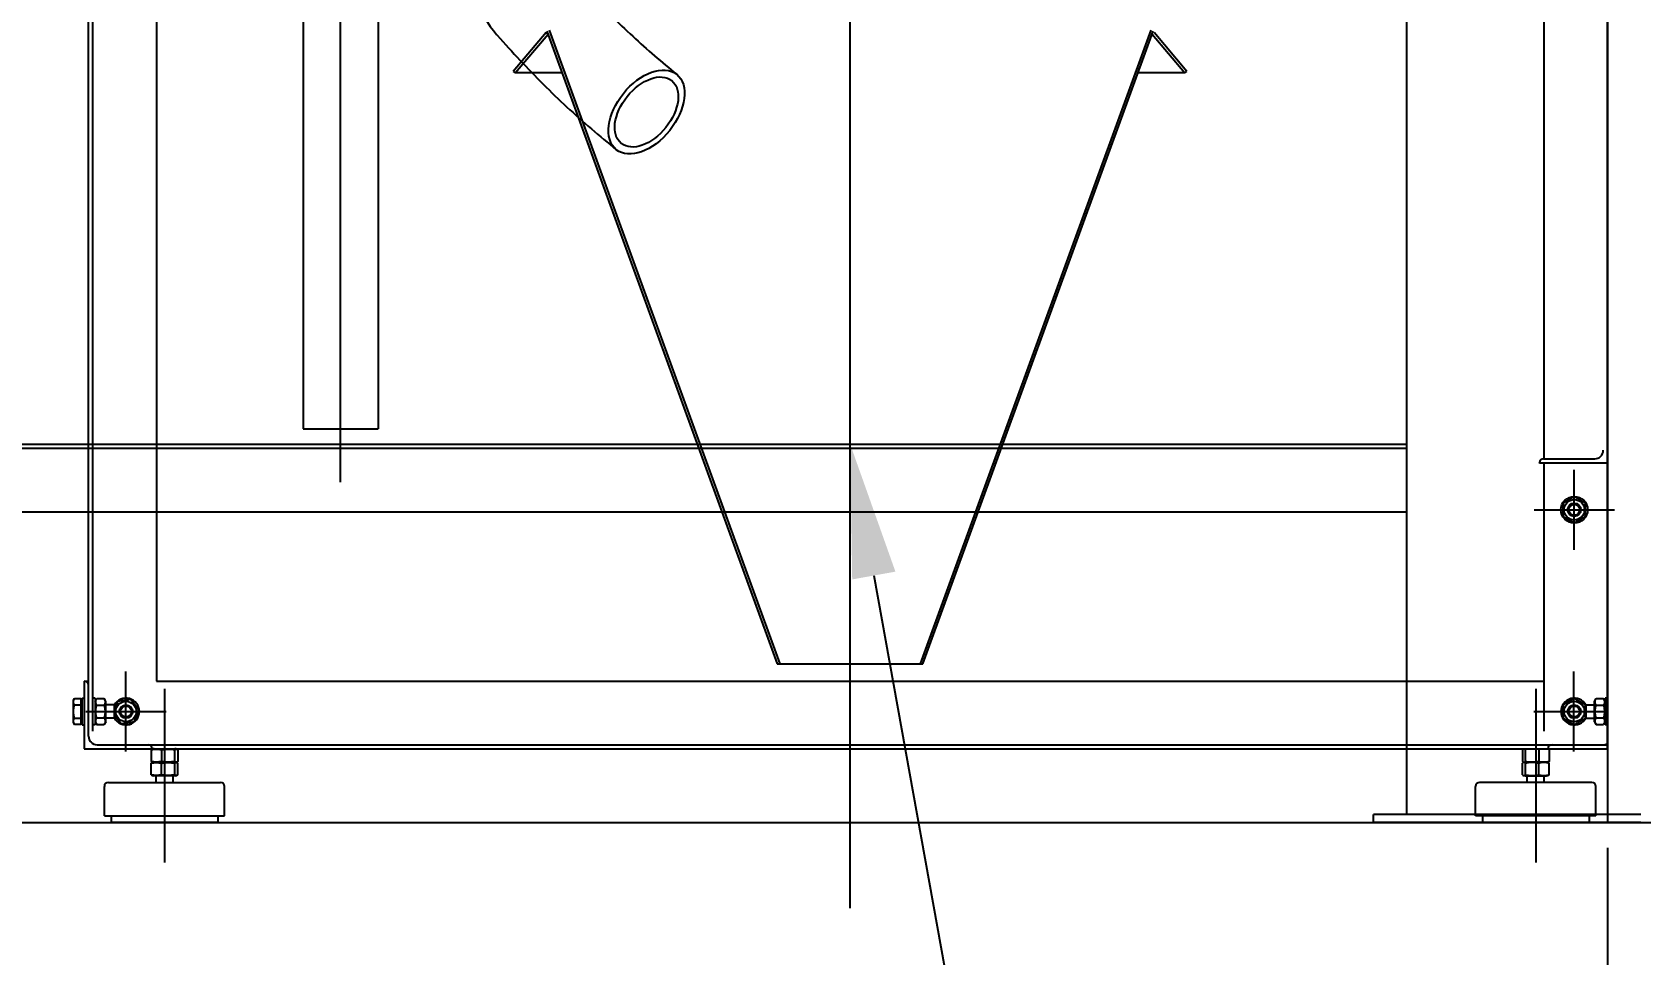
# Model space of a CAD drawing. Extents: x 0 to 21025, y 0 to 14850.
# Drawn here: x 3811 to 5015, y 9968 to 10659 of the extents above; entities that cross this region are included whole.
import ezdxf
from ezdxf import colors
from ezdxf.entities.mleader import LeaderData, LeaderLine
from ezdxf.math import Vec2, Vec3

# ---------------------------------------------------------------- set-up
doc = ezdxf.new("R2010")
doc.units = 0
doc.header["$LTSCALE"] = 200
doc.header["$MEASUREMENT"] = 0
doc.header["$PDMODE"] = 35
doc.header["$PDSIZE"] = 5
doc.linetypes.add('CENTER', pattern=[2, 1.25, -0.25, 0.25, -0.25])
for name, color, linetype in [('DIM', 1, 'Continuous'), ('FRL2', 2, 'Continuous'), ('M3', 3, 'Continuous'), ('M4', 4, 'Continuous'), ('M5', 5, 'Continuous'), ('MC1', 8, 'CENTER')]:
    doc.layers.add(name, color=color, linetype=linetype)
doc.styles.add('ROMANS', font='romans.shx')
doc.dimstyles.new('CEMI-1. 25', dxfattribs={"dimscale": 25, "dimtxt": 2.5, "dimasz": 2.5, "dimexe": 1, "dimexo": 1, "dimtad": 1, "dimdec": 0, "dimtxsty": 'ROMANS', "dimcen": 0, "dimclrd": 1, "dimclre": 1, "dimclrt": 3, "dimadec": 0, "dimazin": 2, "dimtfac": 1, "dimtdec": 0, "dimtmove": 0, "dimatfit": 3, "dimfxl": 1.25, "dimlwd": -1, "dimlwe": -1, "dimarcsym": 1})

# ---------------------------------------------------------------- blocks, each defined once
blk = doc.blocks.new('*D47')
at = {"layer": 'Defpoints', "color": 0, "transparency": 16777216}
for p in [(2730.2, 10067.1), (5840.2, 10067.1), (5840.2, 9024)]:
    blk.add_point(p, dxfattribs=at)
at = {"layer": 'DIM', "color": 1, "transparency": 16777216}
for p, q in [((2730.2, 10042.1), (2730.2, 8999)), ((5840.2, 10042.1), (5840.2, 8999)), ((2792.7, 9024), (5777.7, 9024))]:
    blk.add_line(p, q, dxfattribs=at)
for points in [[(2792.7, 9034.4), (2792.7, 9013.6), (2730.2, 9024)], [(5777.7, 9034.4), (5777.7, 9013.6), (5840.2, 9024)]]:
    blk.add_solid(points, dxfattribs=at)
at = {"layer": 'DIM', "color": 3, "transparency": 16777216, "insert": (4285.2, 9070.9), "char_height": 62.5, "attachment_point": 5, "style": 'ROMANS'}
blk.add_mtext('3110', dxfattribs=at)
blk = doc.blocks.new('ghhfhf')
at = {"layer": 'M3'}
for p, q in [((-10977.5, -20166.7), (-10977.5, -18714.7)), ((-12114.3, -20157.2), (-12114.3, -18956.7)), ((-12111.1, -20153.5), (-12111.1, -18956.7)), ((-12063.5, -19565.6), (-12063.5, -20115.9)), ((-11953.8, -19565.6), (-11953.8, -19927.1)), ((-11897.6, -19565.6), (-11897.6, -19927.1)), ((-11025.1, -19565.6), (-11025.1, -19949.5)), ((-11771.9, -19630.4), (-11796.4, -19659.6)), ((-11794.9, -19660.8), (-11770.4, -19631.7)), ((-11770.4, -19631.7), (-11771.9, -19630.4)), ((-11770.9, -19630.4), (-11771.9, -19630.4)), ((-11771.2, -19629.5), (-11598.8, -20103.1)), ((-11596.7, -20103.1), (-11769.3, -19628.8)), ((-11319.3, -19628.8), (-11491.9, -20103.1)), ((-11489.8, -20103.1), (-11317.4, -19629.5)), ((-11318.2, -19631.7), (-11293.7, -19660.8)), ((-11292.2, -19659.6), (-11316.7, -19630.4)), ((-11796.4, -19659.6), (-11794.9, -19660.8)), ((-11759.8, -19660.8), (-11794.9, -19660.8)), ((-11293.7, -19660.8), (-11328.8, -19660.8)), ((-11293.7, -19660.8), (-11292.2, -19659.6)), ((-11953.8, -19927.1), (-11897.6, -19927.1)), ((-11025.2, -19949.5), (-10987, -19949.5)), ((-11028.3, -19952.7), (-11028.3, -19952.6)), ((-10977.5, -19952.7), (-11028.3, -19952.7)), ((-11025.1, -19952.7), (-11025.1, -20153.5)), ((-10977.6, -20056.9), (-10977.5, -20056.9)), ((-11598.8, -20103.1), (-11489.8, -20103.1)), ((-12117.5, -20115.9), (-12114.3, -20115.9)), ((-12117.5, -20115.9), (-12117.5, -20166.7)), ((-12063.5, -20115.9), (-11025.1, -20115.9)), ((-12125.6, -20130.2), (-12124.8, -20128.9)), ((-12125.6, -20147.2), (-12125.6, -20130.2)), ((-12124.8, -20128.9), (-12119.8, -20128.9)), ((-12119.8, -20148.5), (-12119.8, -20128.9)), ((-12119.2, -20131), (-12119.8, -20131)), ((-12119.2, -20148.7), (-12119.2, -20128.7)), ((-12119.2, -20128.7), (-12117.5, -20128.7)), ((-12109.4, -20128.7), (-12111.1, -20128.7)), ((-12109.4, -20128.7), (-12109.4, -20148.7)), ((-12109.4, -20131.1), (-12108.2, -20128.9)), ((-12108.2, -20128.9), (-12102.7, -20128.9)), ((-12101.4, -20131.1), (-12102.7, -20128.9)), ((-12101.4, -20146.4), (-12101.4, -20131.1)), ((-10987.2, -20131.1), (-10985.9, -20128.9)), ((-10987.2, -20146.4), (-10987.2, -20131.1)), ((-10985.9, -20128.9), (-10980.4, -20128.9)), ((-10979.2, -20131.1), (-10980.4, -20128.9)), ((-10979.2, -20128.7), (-10979.2, -20148.7)), ((-10977.5, -20128.7), (-10979.2, -20128.7)), ((-12124.8, -20133.8), (-12119.8, -20133.8)), ((-12124.8, -20143.6), (-12119.8, -20143.6)), ((-12108.2, -20133.9), (-12102.7, -20133.9)), ((-12108.2, -20143.5), (-12102.7, -20143.5)), ((-12095.1, -20133.7), (-12101.4, -20133.7)), ((-12095.1, -20143.7), (-12101.4, -20143.7)), ((-12095.1, -20133.7), (-12095.1, -20143.7)), ((-12094.2, -20134.6), (-12095.1, -20133.7)), ((-12094.2, -20142.8), (-12095.1, -20143.7)), ((-12094.2, -20134.6), (-12094.2, -20142.8)), ((-10994.4, -20134.6), (-10993.5, -20133.7)), ((-10994.4, -20142.8), (-10994.4, -20134.6)), ((-10994.4, -20142.8), (-10993.5, -20143.7)), ((-10993.5, -20143.7), (-10993.5, -20133.7)), ((-10993.5, -20133.7), (-10987.2, -20133.7)), ((-10993.5, -20143.7), (-10987.2, -20143.7)), ((-10985.9, -20133.9), (-10980.4, -20133.9)), ((-10985.9, -20143.5), (-10980.4, -20143.5)), ((-12125.6, -20147.2), (-12124.8, -20148.5)), ((-12119.8, -20148.5), (-12124.8, -20148.5)), ((-12119.2, -20146.4), (-12119.8, -20146.4)), ((-12119.2, -20148.7), (-12117.5, -20148.7)), ((-12109.4, -20148.7), (-12111.1, -20148.7)), ((-12109.4, -20146.4), (-12108.2, -20148.5)), ((-12108.2, -20148.5), (-12102.7, -20148.5)), ((-12101.4, -20146.4), (-12102.7, -20148.5)), ((-12101.5, -20146.8), (-12101.5, -20146.4)), ((-10987.2, -20146.4), (-10985.9, -20148.5)), ((-10985.9, -20148.5), (-10980.4, -20148.5)), ((-10979.2, -20146.4), (-10980.4, -20148.5)), ((-10977.5, -20148.7), (-10979.2, -20148.7)), ((-12117.5, -20166.7), (-10977.5, -20166.7)), ((-12108, -20163.5), (-10977.5, -20163.5)), ((-12067.4, -20167.4), (-12067.4, -20176.1)), ((-12067.1, -20167.1), (-12066.5, -20167.1)), ((-12066.7, -20166.6), (-12066.7, -20166.7)), ((-12060.6, -20167.1), (-12058.6, -20167.1)), ((-12059.7, -20167.4), (-12059.7, -20176.1)), ((-12050.9, -20167.1), (-12049.5, -20167.1)), ((-12049.8, -20176.1), (-12049.8, -20167.4)), ((-12047.6, -20167.4), (-12047.6, -20176.1)), ((-11041, -20167.4), (-11041, -20176.1)), ((-11038.8, -20176.1), (-11038.8, -20167.4)), ((-11028.9, -20167.4), (-11028.9, -20176.1)), ((-11021.9, -20166.7), (-11021.9, -20166.6)), ((-11021.2, -20167.4), (-11021.2, -20176.1)), ((-12067.4, -20186.1), (-12067.4, -20177.4)), ((-12067.1, -20176.3), (-12066.5, -20176.3)), ((-12066.5, -20177.1), (-12067.1, -20177.1)), ((-12065.3, -20176.7), (-12049.7, -20176.7)), ((-12060.6, -20176.3), (-12058.6, -20176.3)), ((-12058.6, -20177.1), (-12060.6, -20177.1)), ((-12059.7, -20186.1), (-12059.7, -20177.4)), ((-12050.9, -20176.3), (-12049.5, -20176.3)), ((-12049.5, -20177.1), (-12050.9, -20177.1)), ((-12049.8, -20186.1), (-12049.8, -20177.4)), ((-12047.6, -20186.1), (-12047.6, -20177.4)), ((-11041, -20186.1), (-11041, -20177.4)), ((-11037.7, -20176.3), (-11039.1, -20176.3)), ((-11039.1, -20177.1), (-11037.7, -20177.1)), ((-11023.3, -20176.7), (-11038.9, -20176.7)), ((-11038.8, -20186.1), (-11038.8, -20177.4)), ((-11028.1, -20176.3), (-11030.1, -20176.3)), ((-11030.1, -20177.1), (-11028.1, -20177.1)), ((-11028.9, -20186.1), (-11028.9, -20177.4)), ((-11021.5, -20176.3), (-11022.1, -20176.3)), ((-11022.1, -20177.1), (-11021.5, -20177.1)), ((-11021.2, -20186.1), (-11021.2, -20177.4)), ((-12099.5, -20191.7), (-12015.5, -20191.7)), ((-12066.5, -20186.3), (-12067.1, -20186.3)), ((-12049.7, -20186.7), (-12065.3, -20186.7)), ((-12063.8, -20191.7), (-12063.8, -20186.7)), ((-12058.6, -20186.3), (-12060.6, -20186.3)), ((-12051.1, -20191.7), (-12051.1, -20186.7)), ((-12049.5, -20186.3), (-12050.9, -20186.3)), ((-10989.1, -20191.7), (-11073.1, -20191.7)), ((-11039.1, -20186.3), (-11037.7, -20186.3)), ((-11038.9, -20186.7), (-11023.3, -20186.7)), ((-11037.5, -20191.7), (-11037.5, -20186.7)), ((-11030.1, -20186.3), (-11028.1, -20186.3)), ((-11024.8, -20191.7), (-11024.8, -20186.7)), ((-11022.1, -20186.3), (-11021.5, -20186.3)), ((-12102.5, -20216.7), (-12102.5, -20194.7)), ((-12012.5, -20216.7), (-12012.5, -20194.7)), ((-11076.1, -20216.7), (-11076.1, -20194.7)), ((-10986.1, -20216.7), (-10986.1, -20194.7)), ((-12102.5, -20216.7), (-12012.5, -20216.7)), ((-12097.5, -20216.7), (-12097.5, -20221.7)), ((-12017.5, -20221.7), (-12097.5, -20221.7)), ((-12017.5, -20216.7), (-12017.5, -20221.7)), ((-10986.1, -20216.7), (-11076.1, -20216.7)), ((-11071.1, -20216.7), (-11071.1, -20221.7)), ((-11071.1, -20221.7), (-10991.1, -20221.7)), ((-10991.1, -20216.7), (-10991.1, -20221.7))]:
    blk.add_line(p, q, dxfattribs=at)
for centre, radius in [((-11002.3, -19987.7), 10), ((-11002.3, -19987.7), 7.65), ((-11002.3, -19987.7), 5), ((-11002.3, -19987.7), 4.08), ((-12086.3, -20138.7), 7.65), ((-11002.3, -20138.7), 7.65), ((-12086.3, -20138.7), 5), ((-12086.3, -20138.7), 4.08), ((-11002.3, -20138.7), 5), ((-11002.3, -20138.7), 4.08)]:
    blk.add_circle(centre, radius, dxfattribs=at)
for centre, radius, start, end in [((-11025.2, -19952.6), 3.05, 90, 180), ((-10987, -19943.2), 6.35, 270, 0), ((-12117.4, -20119), 3.05, 0, 90), ((-12086.3, -20138.7), 10, 209.433, 150.567), ((-11002.3, -20138.7), 10, 29.433, 330.567), ((-12108, -20157.2), 6.35, 180, 270), ((-12069.7, -20166.6), 3.05, 0, 90), ((-12065.3, -20172.2), 5.52, 90, 104.8272), ((-12049.7, -20172.2), 5.52, 75.1728, 90), ((-11018.9, -20166.6), 3.05, 90, 180), ((-10980.7, -20157.2), 6.35, 270, 300), ((-12065.3, -20171.2), 5.52, 255.1728, 270), ((-12065.3, -20182.2), 5.52, 90, 104.8272), ((-12049.7, -20171.2), 5.52, 270, 284.8272), ((-12049.7, -20182.2), 5.52, 75.1728, 90), ((-11038.9, -20171.2), 5.52, 255.1728, 270), ((-11038.9, -20182.2), 5.52, 90, 104.8272), ((-11023.3, -20171.2), 5.52, 270, 284.8272), ((-11023.3, -20182.2), 5.52, 75.1728, 90), ((-12099.5, -20194.7), 3, 90, 180), ((-12065.3, -20181.2), 5.52, 255.1728, 270), ((-12049.7, -20181.2), 5.52, 270, 284.8272), ((-12015.5, -20194.7), 3, 0, 90), ((-11073.1, -20194.7), 3, 90, 180), ((-11038.9, -20181.2), 5.52, 255.1728, 270), ((-11023.3, -20181.2), 5.52, 270, 284.8272), ((-10989.1, -20194.7), 3, 360, 90)]:
    blk.add_arc(centre, radius, start, end, dxfattribs=at)
for major_axis in [(22.6, 28.2), (18.9, 23.5)]:
    blk.add_ellipse((-11696.7, -19690), major_axis=major_axis, ratio=0.615199, dxfattribs=at)
for points, knots in [([(-11833.8, -19565.6), (-11833.6, -19569.4), (-11833.2, -19573.1), (-11831.3, -19586.9), (-11828.7, -19596.7), (-11820.8, -19615.4), (-11815.6, -19624.2), (-11808.7, -19632.1), (-11808.6, -19632.3), (-11808.4, -19632.5)], [1.6379372, 1.6379372, 1.6379372, 1.6379372, 1.7648859, 1.7648859, 2.1092985, 2.1092985, 2.4537111, 2.4537111, 2.462228, 2.462228, 2.462228, 2.462228]), ([(-11754, -19584.9), (-11749, -19590.6), (-11743.9, -19596.3), (-11733.5, -19607.3), (-11728.3, -19612.7), (-11717.8, -19623.2), (-11712.4, -19628.3), (-11701.7, -19638.3), (-11696.2, -19643.2), (-11685.2, -19652.7), (-11679.7, -19657.3), (-11674.1, -19661.8)], [2.462228, 2.462228, 2.462228, 2.462228, 2.4949912, 2.4949912, 2.5277544, 2.5277544, 2.5605177, 2.5605177, 2.5932809, 2.5932809, 2.6260441, 2.6260441, 2.6260441, 2.6260441]), ([(-11808.4, -19632.5), (-11802.8, -19638.9), (-11797.2, -19645.1), (-11785.7, -19657.3), (-11779.9, -19663.3), (-11768.2, -19675), (-11762.3, -19680.7), (-11750.2, -19691.9), (-11744.1, -19697.3), (-11731.8, -19708), (-11725.6, -19713.1), (-11719.3, -19718.2)], [2.462228, 2.462228, 2.462228, 2.462228, 2.4949912, 2.4949912, 2.5277544, 2.5277544, 2.5605177, 2.5605177, 2.5932809, 2.5932809, 2.6260441, 2.6260441, 2.6260441, 2.6260441]), ([(-12066.5, -20167.1), (-12065.5, -20166.9), (-12064.5, -20166.8), (-12063.5, -20166.8), (-12062.6, -20166.8), (-12061.6, -20166.9), (-12060.6, -20167.1)], [-0.3783461, -0.3783461, -0.3783461, -0.3783461, 0, 0, 0, 0.3783461, 0.3783461, 0.3783461, 0.3783461]), ([(-12058.6, -20167.1), (-12057.3, -20166.9), (-12055.9, -20166.8), (-12054.7, -20166.8), (-12053.5, -20166.8), (-12052.2, -20166.9), (-12050.9, -20167.1)], [-0.3783461, -0.3783461, -0.3783461, -0.3783461, 0, 0, 0, 0.3783461, 0.3783461, 0.3783461, 0.3783461]), ([(-12049.5, -20167.1), (-12049.3, -20166.9), (-12049, -20166.8), (-12048.7, -20166.8), (-12048.4, -20166.8), (-12048.1, -20166.9), (-12047.8, -20167.1)], [-0.3783461, -0.3783461, -0.3783461, -0.3783461, 0, 0, 0, 0.3783461, 0.3783461, 0.3783461, 0.3783461]), ([(-12060.6, -20176.3), (-12061.6, -20176.5), (-12062.6, -20176.6), (-12064.5, -20176.6), (-12065.5, -20176.5), (-12066.5, -20176.3)], [1.9783479, 1.9783479, 1.9783479, 1.9783479, 2.356694, 2.356694, 2.7350402, 2.7350402, 2.7350402, 2.7350402]), ([(-12066.5, -20177.1), (-12065.5, -20176.9), (-12064.5, -20176.8), (-12062.6, -20176.8), (-12061.6, -20176.9), (-12060.6, -20177.1)], [1.9783479, 1.9783479, 1.9783479, 1.9783479, 2.356694, 2.356694, 2.7350402, 2.7350402, 2.7350402, 2.7350402]), ([(-12050.9, -20176.3), (-12052.2, -20176.5), (-12053.5, -20176.6), (-12055.9, -20176.6), (-12057.3, -20176.5), (-12058.6, -20176.3)], [1.9783479, 1.9783479, 1.9783479, 1.9783479, 2.356694, 2.356694, 2.7350402, 2.7350402, 2.7350402, 2.7350402]), ([(-12058.6, -20177.1), (-12057.3, -20176.9), (-12055.9, -20176.8), (-12053.5, -20176.8), (-12052.2, -20176.9), (-12050.9, -20177.1)], [1.9783479, 1.9783479, 1.9783479, 1.9783479, 2.356694, 2.356694, 2.7350402, 2.7350402, 2.7350402, 2.7350402]), ([(-12047.8, -20176.3), (-12048.1, -20176.5), (-12048.4, -20176.6), (-12049, -20176.6), (-12049.3, -20176.5), (-12049.5, -20176.3)], [1.9783479, 1.9783479, 1.9783479, 1.9783479, 2.356694, 2.356694, 2.7350402, 2.7350402, 2.7350402, 2.7350402]), ([(-12049.5, -20177.1), (-12049.3, -20176.9), (-12049, -20176.8), (-12048.4, -20176.8), (-12048.1, -20176.9), (-12047.8, -20177.1)], [1.9783479, 1.9783479, 1.9783479, 1.9783479, 2.356694, 2.356694, 2.7350402, 2.7350402, 2.7350402, 2.7350402]), ([(-11040.8, -20176.3), (-11040.5, -20176.5), (-11040.2, -20176.6), (-11039.7, -20176.6), (-11039.4, -20176.5), (-11039.1, -20176.3)], [1.9783479, 1.9783479, 1.9783479, 1.9783479, 2.356694, 2.356694, 2.7350402, 2.7350402, 2.7350402, 2.7350402]), ([(-11039.1, -20177.1), (-11039.4, -20176.9), (-11039.7, -20176.8), (-11040.2, -20176.8), (-11040.5, -20176.9), (-11040.8, -20177.1)], [1.9783479, 1.9783479, 1.9783479, 1.9783479, 2.356694, 2.356694, 2.7350402, 2.7350402, 2.7350402, 2.7350402]), ([(-11037.7, -20176.3), (-11036.4, -20176.5), (-11035.1, -20176.6), (-11032.7, -20176.6), (-11031.3, -20176.5), (-11030.1, -20176.3)], [1.9783479, 1.9783479, 1.9783479, 1.9783479, 2.356694, 2.356694, 2.7350402, 2.7350402, 2.7350402, 2.7350402]), ([(-11030.1, -20177.1), (-11031.3, -20176.9), (-11032.7, -20176.8), (-11035.1, -20176.8), (-11036.4, -20176.9), (-11037.7, -20177.1)], [1.9783479, 1.9783479, 1.9783479, 1.9783479, 2.356694, 2.356694, 2.7350402, 2.7350402, 2.7350402, 2.7350402]), ([(-11028.1, -20176.3), (-11027.1, -20176.5), (-11026, -20176.6), (-11024.2, -20176.6), (-11023.1, -20176.5), (-11022.1, -20176.3)], [1.9783479, 1.9783479, 1.9783479, 1.9783479, 2.356694, 2.356694, 2.7350402, 2.7350402, 2.7350402, 2.7350402]), ([(-11022.1, -20177.1), (-11023.1, -20176.9), (-11024.2, -20176.8), (-11026, -20176.8), (-11027.1, -20176.9), (-11028.1, -20177.1)], [1.9783479, 1.9783479, 1.9783479, 1.9783479, 2.356694, 2.356694, 2.7350402, 2.7350402, 2.7350402, 2.7350402]), ([(-12060.6, -20186.3), (-12061.6, -20186.5), (-12062.6, -20186.6), (-12063.5, -20186.6), (-12064.5, -20186.6), (-12065.5, -20186.5), (-12066.5, -20186.3)], [-0.3783461, -0.3783461, -0.3783461, -0.3783461, 0, 0, 0, 0.3783461, 0.3783461, 0.3783461, 0.3783461]), ([(-12050.9, -20186.3), (-12052.2, -20186.5), (-12053.5, -20186.6), (-12054.7, -20186.6), (-12055.9, -20186.6), (-12057.3, -20186.5), (-12058.6, -20186.3)], [-0.3783461, -0.3783461, -0.3783461, -0.3783461, 0, 0, 0, 0.3783461, 0.3783461, 0.3783461, 0.3783461]), ([(-12047.8, -20186.3), (-12048.1, -20186.5), (-12048.4, -20186.6), (-12048.7, -20186.6), (-12049, -20186.6), (-12049.3, -20186.5), (-12049.5, -20186.3)], [-0.3783461, -0.3783461, -0.3783461, -0.3783461, 0, 0, 0, 0.3783461, 0.3783461, 0.3783461, 0.3783461]), ([(-11040.8, -20186.3), (-11040.5, -20186.5), (-11040.2, -20186.6), (-11039.9, -20186.6), (-11039.7, -20186.6), (-11039.4, -20186.5), (-11039.1, -20186.3)], [-0.3783461, -0.3783461, -0.3783461, -0.3783461, 0, 0, 0, 0.3783461, 0.3783461, 0.3783461, 0.3783461]), ([(-11037.7, -20186.3), (-11036.4, -20186.5), (-11035.1, -20186.6), (-11033.9, -20186.6), (-11032.7, -20186.6), (-11031.3, -20186.5), (-11030.1, -20186.3)], [-0.3783461, -0.3783461, -0.3783461, -0.3783461, 0, 0, 0, 0.3783461, 0.3783461, 0.3783461, 0.3783461]), ([(-11028.1, -20186.3), (-11027.1, -20186.5), (-11026, -20186.6), (-11025.1, -20186.6), (-11024.2, -20186.6), (-11023.1, -20186.5), (-11022.1, -20186.3)], [-0.3783461, -0.3783461, -0.3783461, -0.3783461, 0, 0, 0, 0.3783461, 0.3783461, 0.3783461, 0.3783461])]:
    blk.add_open_spline(points, degree=3, knots=knots, dxfattribs=at)
for points, weights in [([(-11002.3, -19977.9), (-11006.6, -19980.4), (-11010.9, -19982.9)], [1, 1.15804961504, 1]), ([(-11010.9, -19982.9), (-11010.9, -19987.7), (-11010.9, -19992.5)], [1, 1.1481454356, 1]), ([(-10993.8, -19982.9), (-10998, -19980.4), (-11002.3, -19977.9)], [1, 1.15804961504, 1]), ([(-10993.8, -19992.5), (-10993.8, -19987.7), (-10993.8, -19982.9)], [1, 1.1481454356, 1]), ([(-11010.9, -19992.5), (-11006.6, -19995), (-11002.3, -19997.5)], [1, 1.15804961504, 1]), ([(-11002.3, -19997.5), (-10998, -19995), (-10993.8, -19992.5)], [1, 1.15804961504, 1]), ([(-12125.6, -20131.3), (-12125.6, -20130.2), (-12124.8, -20128.9)], [1, 1.0379548493, 1]), ([(-12124.8, -20133.8), (-12125.6, -20132.5), (-12125.6, -20131.3)], [1, 1.0379548493, 1]), ([(-12108.2, -20133.9), (-12109.6, -20131.4), (-12108.2, -20128.9)], [1, 1.15804961504, 1]), ([(-12102.7, -20128.9), (-12101.2, -20131.4), (-12102.7, -20133.9)], [1, 1.15804961504, 1]), ([(-12092.5, -20131.1), (-12093.4, -20133.4), (-12094.2, -20135.4)], [1, 1.07006113877, 1.07385546148]), ([(-12082.7, -20129.6), (-12087.6, -20130.3), (-12092.5, -20131.1)], [1, 1.15804961504, 1]), ([(-12076.6, -20137.3), (-12079.7, -20133.4), (-12082.7, -20129.6)], [1, 1.15804961504, 1]), ([(-11002.3, -20128.9), (-11006.6, -20131.4), (-11010.9, -20133.9)], [1, 1.15804961504, 1]), ([(-10993.8, -20133.9), (-10998, -20131.4), (-11002.3, -20128.9)], [1, 1.15804961504, 1]), ([(-10985.9, -20133.9), (-10987.4, -20131.4), (-10985.9, -20128.9)], [1, 1.15804961504, 1]), ([(-10980.4, -20128.9), (-10979, -20131.4), (-10980.4, -20133.9)], [1, 1.15804961504, 1]), ([(-12125.6, -20138.7), (-12125.6, -20136.4), (-12124.8, -20133.8)], [1, 1.03795484931, 1]), ([(-12124.8, -20143.6), (-12125.6, -20141), (-12125.6, -20138.7)], [1, 1.03795484931, 1]), ([(-12125.6, -20146.1), (-12125.6, -20144.9), (-12124.8, -20143.6)], [1, 1.0379548493, 1]), ([(-12108.2, -20148.5), (-12109.6, -20146), (-12108.2, -20143.5)], [1, 1.15804961504, 1]), ([(-12108.2, -20143.5), (-12109.6, -20138.7), (-12108.2, -20133.9)], [1, 1.1481454356, 1]), ([(-12102.7, -20133.9), (-12101.3, -20138.7), (-12102.7, -20143.5)], [1, 1.1481454356, 1]), ([(-12102.7, -20143.5), (-12101.2, -20146), (-12102.7, -20148.5)], [1, 1.15804961504, 1]), ([(-12094.2, -20142.4), (-12092.2, -20145), (-12089.9, -20147.8)], [1.0646333274, 1.11274844828, 1]), ([(-12080.1, -20146.3), (-12078.3, -20141.8), (-12076.6, -20137.3)], [1, 1.1481454356, 1]), ([(-11010.9, -20133.9), (-11010.9, -20138.7), (-11010.9, -20143.5)], [1, 1.1481454356, 1]), ([(-11010.9, -20143.5), (-11006.6, -20146), (-11002.3, -20148.5)], [1, 1.15804961504, 1]), ([(-11002.3, -20148.5), (-10998, -20146), (-10993.8, -20143.5)], [1, 1.15804961504, 1]), ([(-10993.8, -20133.9), (-10993.8, -20133.9), (-10993.8, -20133.9)], [1.00184388541, 1.00092775271, 1]), ([(-10993.8, -20143.5), (-10993.8, -20143.5), (-10993.8, -20143.5)], [1, 1.00092775271, 1.00184388541]), ([(-10985.9, -20143.5), (-10987.3, -20138.7), (-10985.9, -20133.9)], [1, 1.1481454356, 1]), ([(-10985.9, -20148.5), (-10987.4, -20146), (-10985.9, -20143.5)], [1, 1.15804961504, 1]), ([(-10980.4, -20133.9), (-10979.1, -20138.7), (-10980.4, -20143.5)], [1, 1.1481454356, 1]), ([(-10980.4, -20143.5), (-10979, -20146), (-10980.4, -20148.5)], [1, 1.15804961504, 1]), ([(-12124.8, -20148.5), (-12125.6, -20147.2), (-12125.6, -20146.1)], [1, 1.0379548493, 1]), ([(-12089.9, -20147.8), (-12085, -20147.1), (-12080.1, -20146.3)], [1, 1.15804961504, 1]), ([(-12067.1, -20167.1), (-12067.3, -20167.2), (-12067.4, -20167.4)], [1, 1.0017263808, 1.00001519104]), ([(-12067.4, -20167.4), (-12066.9, -20167.2), (-12066.5, -20167.1)], [1.00001519104, 1.0017263808, 1]), ([(-12060.6, -20167.1), (-12060.1, -20167.2), (-12059.7, -20167.4)], [1, 1.0017263808, 1.00001519104]), ([(-12059.7, -20167.4), (-12059.1, -20167.2), (-12058.6, -20167.1)], [1.00001519104, 1.0017263808, 1]), ([(-12050.9, -20167.1), (-12050.4, -20167.2), (-12049.8, -20167.4)], [1, 1.0017263808, 1.00001519104]), ([(-12049.8, -20167.4), (-12049.7, -20167.2), (-12049.5, -20167.1)], [1.00001519104, 1.0017263808, 1]), ([(-12047.8, -20167.1), (-12047.7, -20167.2), (-12047.6, -20167.4)], [1, 1.0017263808, 1.00001519104]), ([(-12067.4, -20176.1), (-12067.3, -20176.2), (-12067.1, -20176.3)], [1.00001519104, 1.0017263808, 1]), ([(-12066.5, -20176.3), (-12066.9, -20176.2), (-12067.4, -20176.1)], [1, 1.0017263808, 1.00001519104]), ([(-12067.4, -20177.4), (-12066.9, -20177.2), (-12066.5, -20177.1)], [1.00001519104, 1.0017263808, 1]), ([(-12067.1, -20177.1), (-12067.3, -20177.2), (-12067.4, -20177.4)], [1, 1.0017263808, 1.00001519104]), ([(-12059.7, -20176.1), (-12060.1, -20176.2), (-12060.6, -20176.3)], [1.00001519104, 1.0017263808, 1]), ([(-12060.6, -20177.1), (-12060.1, -20177.2), (-12059.7, -20177.4)], [1, 1.0017263808, 1.00001519104]), ([(-12058.6, -20176.3), (-12059.1, -20176.2), (-12059.7, -20176.1)], [1, 1.0017263808, 1.00001519104]), ([(-12059.7, -20177.4), (-12059.1, -20177.2), (-12058.6, -20177.1)], [1.00001519104, 1.00172638081, 1]), ([(-12049.8, -20176.1), (-12050.4, -20176.2), (-12050.9, -20176.3)], [1.00001519104, 1.0017263808, 1]), ([(-12050.9, -20177.1), (-12050.4, -20177.2), (-12049.8, -20177.4)], [1, 1.0017263808, 1.00001519104]), ([(-12049.5, -20176.3), (-12049.7, -20176.2), (-12049.8, -20176.1)], [1, 1.0017263808, 1.00001519104]), ([(-12049.8, -20177.4), (-12049.7, -20177.2), (-12049.5, -20177.1)], [1.00001519104, 1.0017263808, 1]), ([(-12047.6, -20176.1), (-12047.7, -20176.2), (-12047.8, -20176.3)], [1.00001519104, 1.0017263808, 1]), ([(-12047.8, -20177.1), (-12047.7, -20177.2), (-12047.6, -20177.4)], [1, 1.0017263808, 1.00001519104]), ([(-11041, -20176.1), (-11040.9, -20176.2), (-11040.8, -20176.3)], [1.00001519104, 1.0017263808, 1]), ([(-11040.8, -20177.1), (-11040.9, -20177.2), (-11041, -20177.4)], [1, 1.0017263808, 1.00001519104]), ([(-11039.1, -20176.3), (-11039, -20176.2), (-11038.8, -20176.1)], [1, 1.0017263808, 1.00001519104]), ([(-11038.8, -20177.4), (-11039, -20177.2), (-11039.1, -20177.1)], [1.00001519104, 1.0017263808, 1]), ([(-11038.8, -20176.1), (-11038.3, -20176.2), (-11037.7, -20176.3)], [1.00001519104, 1.0017263808, 1]), ([(-11037.7, -20177.1), (-11038.3, -20177.2), (-11038.8, -20177.4)], [1, 1.0017263808, 1.00001519104]), ([(-11030.1, -20176.3), (-11029.5, -20176.2), (-11028.9, -20176.1)], [1, 1.0017263808, 1.00001519104]), ([(-11028.9, -20177.4), (-11029.5, -20177.2), (-11030.1, -20177.1)], [1.00001519104, 1.00172638081, 1]), ([(-11028.9, -20176.1), (-11028.5, -20176.2), (-11028.1, -20176.3)], [1.00001519104, 1.0017263808, 1]), ([(-11028.1, -20177.1), (-11028.5, -20177.2), (-11028.9, -20177.4)], [1, 1.0017263808, 1.00001519104]), ([(-11022.1, -20176.3), (-11021.7, -20176.2), (-11021.2, -20176.1)], [1, 1.0017263808, 1.00001519104]), ([(-11021.2, -20177.4), (-11021.7, -20177.2), (-11022.1, -20177.1)], [1.00001519104, 1.0017263808, 1]), ([(-11021.2, -20176.1), (-11021.4, -20176.2), (-11021.5, -20176.3)], [1.00001519104, 1.0017263808, 1]), ([(-11021.5, -20177.1), (-11021.4, -20177.2), (-11021.2, -20177.4)], [1, 1.0017263808, 1.00001519104]), ([(-12066.5, -20186.3), (-12066.9, -20186.2), (-12067.4, -20186.1)], [1, 1.0017263808, 1.00001519104]), ([(-12067.4, -20186.1), (-12067.3, -20186.2), (-12067.1, -20186.3)], [1.00001519104, 1.0017263808, 1]), ([(-12059.7, -20186.1), (-12060.1, -20186.2), (-12060.6, -20186.3)], [1.00001519104, 1.0017263808, 1]), ([(-12058.6, -20186.3), (-12059.1, -20186.2), (-12059.7, -20186.1)], [1, 1.0017263808, 1.00001519104]), ([(-12049.8, -20186.1), (-12050.4, -20186.2), (-12050.9, -20186.3)], [1.00001519104, 1.0017263808, 1]), ([(-12049.5, -20186.3), (-12049.7, -20186.2), (-12049.8, -20186.1)], [1, 1.0017263808, 1.00001519104]), ([(-12047.6, -20186.1), (-12047.7, -20186.2), (-12047.8, -20186.3)], [1.00001519104, 1.0017263808, 1]), ([(-11041, -20186.1), (-11040.9, -20186.2), (-11040.8, -20186.3)], [1.00001519104, 1.0017263808, 1]), ([(-11039.1, -20186.3), (-11039, -20186.2), (-11038.8, -20186.1)], [1, 1.0017263808, 1.00001519104]), ([(-11038.8, -20186.1), (-11038.3, -20186.2), (-11037.7, -20186.3)], [1.00001519104, 1.0017263808, 1]), ([(-11030.1, -20186.3), (-11029.5, -20186.2), (-11028.9, -20186.1)], [1, 1.0017263808, 1.00001519104]), ([(-11028.9, -20186.1), (-11028.5, -20186.2), (-11028.1, -20186.3)], [1.00001519104, 1.0017263808, 1]), ([(-11022.1, -20186.3), (-11021.7, -20186.2), (-11021.2, -20186.1)], [1, 1.0017263808, 1.00001519104]), ([(-11021.2, -20186.1), (-11021.4, -20186.2), (-11021.5, -20186.3)], [1.00001519104, 1.0017263808, 1])]:
    blk.add_rational_spline(points, weights, degree=2, dxfattribs=at)
for points in [[(-12066.7, -20166.9), (-12066.8, -20166.9), (-12067, -20167), (-12067.1, -20167.1)], [(-12067.1, -20176.3), (-12067, -20176.4), (-12066.8, -20176.5), (-12066.7, -20176.5)], [(-12066.7, -20176.9), (-12066.8, -20176.9), (-12067, -20177), (-12067.1, -20177.1)], [(-11021.5, -20176.3), (-11021.6, -20176.4), (-11021.8, -20176.5), (-11021.9, -20176.5)], [(-11021.9, -20176.9), (-11021.8, -20176.9), (-11021.6, -20177), (-11021.5, -20177.1)], [(-12067.1, -20186.3), (-12067, -20186.4), (-12066.8, -20186.5), (-12066.7, -20186.5)], [(-11021.5, -20186.3), (-11021.6, -20186.4), (-11021.8, -20186.5), (-11021.9, -20186.5)]]:
    blk.add_open_spline(points, degree=3, dxfattribs=at)
at = {"layer": 'MC1', "ltscale": 10}
for p, q in [((-11544.3, -20285.9), (-11544.3, -18613.2)), ((-11544.3, -20285.9), (-11544.3, -18613.2)), ((-11925.7, -19967.1), (-11925.7, -19250))]:
    blk.add_line(p, q, dxfattribs=at)
at = {"layer": 'MC1', "ltscale": 1.5}
for p, q in [((-11002.4, -20017.7), (-11002.4, -19957.7)), ((-11032.3, -19987.7), (-10972.3, -19987.7))]:
    blk.add_line(p, q, dxfattribs=at)
at = {"layer": 'MC1', "ltscale": 2.5}
for p, q in [((-12086.4, -20168.7), (-12086.4, -20108.7)), ((-11002.7, -20168.7), (-11002.7, -20108.7)), ((-12057.5, -20121.7), (-12057.5, -20251.7)), ((-11031.1, -20121.7), (-11031.1, -20251.7)), ((-12116.3, -20138.7), (-12056.3, -20138.7)), ((-11032.5, -20138.7), (-10977.5, -20138.7))]:
    blk.add_line(p, q, dxfattribs=at)
blk = doc.blocks.new('*D51')
at = {"layer": 'Defpoints', "color": 0, "transparency": 16777216}
for p in [(4990.2, 10067.1), (5840.2, 10067.1), (5840.2, 9277.7)]:
    blk.add_point(p, dxfattribs=at)
at = {"layer": 'DIM', "color": 1, "transparency": 16777216}
for p, q in [((4990.2, 10042.1), (4990.2, 9252.7)), ((5840.2, 10042.1), (5840.2, 9252.7)), ((5052.7, 9277.7), (5777.7, 9277.7))]:
    blk.add_line(p, q, dxfattribs=at)
for points in [[(5052.7, 9288.1), (5052.7, 9267.3), (4990.2, 9277.7)], [(5777.7, 9288.1), (5777.7, 9267.3), (5840.2, 9277.7)]]:
    blk.add_solid(points, dxfattribs=at)
at = {"layer": 'DIM', "color": 3, "transparency": 16777216, "insert": (5415.2, 9324.6), "char_height": 62.5, "attachment_point": 5, "style": 'ROMANS'}
blk.add_mtext('850', dxfattribs=at)
blk = doc.blocks.new('*D52')
at = {"layer": 'Defpoints', "color": 0, "transparency": 16777216}
for p in [(3580.2, 10067.1), (4990.2, 10073.1), (4990.2, 9277.7)]:
    blk.add_point(p, dxfattribs=at)
at = {"layer": 'DIM', "color": 1, "transparency": 16777216}
for p, q in [((3580.2, 10042.1), (3580.2, 9252.7)), ((4990.2, 10048.1), (4990.2, 9252.7)), ((3642.7, 9277.7), (4927.7, 9277.7))]:
    blk.add_line(p, q, dxfattribs=at)
for points in [[(3642.7, 9288.1), (3642.7, 9267.3), (3580.2, 9277.7)], [(4927.7, 9288.1), (4927.7, 9267.3), (4990.2, 9277.7)]]:
    blk.add_solid(points, dxfattribs=at)
at = {"layer": 'DIM', "color": 3, "transparency": 16777216, "insert": (4285.2, 9324.6), "char_height": 62.5, "attachment_point": 5, "style": 'ROMANS'}
blk.add_mtext('1410', dxfattribs=at)

msp = doc.modelspace()

# ---------------------------------------------------------------- linework, layer by layer
at = {"layer": 'M4'}
for p, q in [((4840.2, 10073.1), (4840.2, 11697.1)), ((4990.2, 11697.1), (4990.2, 10067.1)), ((3730.2, 10350.3), (4840.2, 10350.3)), ((3730.2, 10347.3), (4840.2, 10347.3)), ((3730.2, 10299.5), (4840.2, 10299.5)), ((4815.2, 10067.1), (4815.2, 10073.1)), ((5015.2, 10073.1), (4815.2, 10073.1)), ((5015.2, 10067.1), (4815.2, 10067.1))]:
    msp.add_line(p, q, dxfattribs=at)
at = {"layer": 'M5'}
msp.add_line((1070.3, 10067.1), (7687.2, 10067.1), dxfattribs=at)

# ---------------------------------------------------------------- block references
at = {"layer": 'DIM'}
msp.add_blockref('ghhfhf', (15967.7, 30288.8), dxfattribs=at)

# ---------------------------------------------------------------- dimensions: what is measured, and where the dimension line sits
for base, p1, p2, picture, middle in [((5840.2, 9024), (2730.2, 10067.1), (5840.2, 10067.1), '*D47', (4285.2, 9070.9)), ((4990.2, 9277.7), (3580.2, 10067.1), (4990.2, 10073.1), '*D52', (4285.2, 9324.6)), ((5840.2, 9277.7), (4990.2, 10067.1), (5840.2, 10067.1), '*D51', (5415.2, 9324.6))]:
    dim = msp.add_linear_dim(base=base, p1=p1, p2=p2, dimstyle='CEMI-1. 25', dxfattribs=at)
    dim.commit()
    dim.dimension.update_dxf_attribs({"geometry": picture, "text_midpoint": middle})

# ---------------------------------------------------------------- leaders
at = {"layer": 'FRL2'}
ml = msp.add_multileader_mtext('Standard', dxfattribs=at)
ml.set_content('10', color=3)
ml.set_leader_properties(color=1)
ml.build(insert=Vec2(0, 0))
ml.multileader.update_dxf_attribs({"text_left_attachment_type": 6, "text_right_attachment_type": 6, "dogleg_length": 50, "arrow_head_size": 100})
ctx = ml.context
ctx.base_point, ctx.char_height, ctx.arrow_head_size, ctx.landing_gap_size, ctx.plane_origin = Vec3(4615.3, 9562.8), 100, 100, 0.09, Vec3(4423.4, 10350.3)
ctx.left_attachment, ctx.right_attachment = 6, 6
notes = []
notes.append((ctx, [(0, (1, 1, 0), (4565.3, 9562.8), (1, 0), 50, [(0, [(4423.4, 10350.3)], 0, [])])]))
ctx.mtext.insert, ctx.mtext.flow_direction = Vec3(4615.4, 9682.8), 5
ml = msp.add_multileader_mtext('Standard', dxfattribs=at)
ml.set_content('04', color=3)
ml.set_leader_properties(color=1)
ml.build(insert=Vec2(0, 0))
ml.multileader.update_dxf_attribs({"text_left_attachment_type": 6, "text_right_attachment_type": 6, "dogleg_length": 50, "arrow_head_size": 100})
ctx = ml.context
ctx.base_point, ctx.char_height, ctx.arrow_head_size, ctx.landing_gap_size, ctx.plane_origin = Vec3(3885.4, 9562.8), 100, 100, 0.09, Vec3(3730.2, 10073.1)
ctx.left_attachment, ctx.right_attachment = 6, 6
notes.append((ctx, [(0, (1, 1, 0), (3835.4, 9562.8), (1, 0), 50, [(0, [(3730.2, 10073.1)], 0, [])])]))
ctx.mtext.insert, ctx.mtext.flow_direction = Vec3(3885.4, 9682.8), 5
for ctx, leaders in notes:
    for number, flags, end, landing, length, lines in leaders:
        leader = LeaderData()
        leader.index, (leader.has_last_leader_line, leader.has_dogleg_vector, leader.attachment_direction) = number, flags
        leader.last_leader_point, leader.dogleg_vector, leader.dogleg_length = Vec3(end), Vec3(landing), length
        for number, points, colour, breaks in lines:
            line = LeaderLine()
            line.index, line.vertices, line.color, line.breaks = number, Vec3.list(points), colors.encode_raw_color(colour), breaks
            leader.lines.append(line)
        ctx.leaders.append(leader)

doc.saveas('drawing.dxf')
